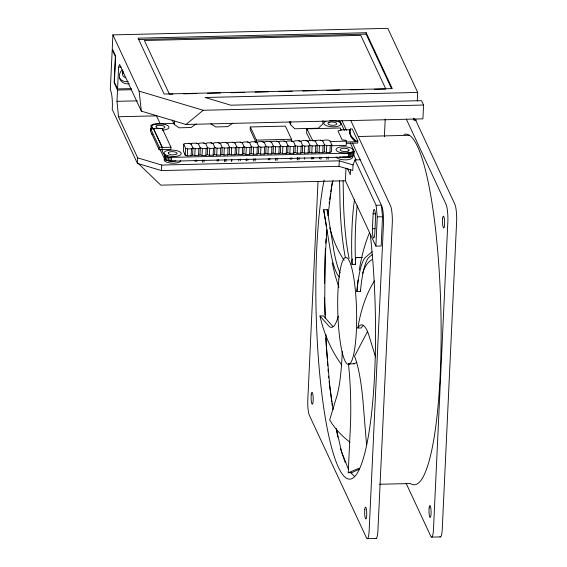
<?xml version="1.0" encoding="UTF-8"?>
<svg xmlns="http://www.w3.org/2000/svg" width="567" height="567" viewBox="0 0 567 567"><rect width="100%" height="100%" fill="white"/><g stroke="black" fill="none" stroke-linecap="round" stroke-linejoin="round"><path stroke-width="0.85" d="M324.6 283.287L325.345 248.289M198.528 155.542L199.981 154.841L200.286 147.909L198.358 143.777L196.295 143.16L192.567 143.253L191.058 143.975L188.91 143.338L185.253 143.423L183.729 144.153L183.403 151.056L185.203 155.188L187.33 155.826L191.15 155.727L192.652 154.989L194.8 155.634L198.528 155.542L198.783 148.639L200.286 147.909L202.362 148.554L206.161 148.462L207.614 147.767L209.747 148.377L213.475 148.292L214.921 147.59L217.062 148.207L220.712 148.122L222.236 147.42L224.298 148.037L228.026 147.944L229.55 147.243L231.612 147.859L235.34 147.767L236.85 147.044L238.998 147.682L242.648 147.597L244.157 146.867L246.305 147.512L249.962 147.42L251.472 146.697L253.619 147.335L257.276 147.25L258.786 146.52L260.926 147.165L264.583 147.073L266.093 146.35L268.241 146.988L271.898 146.903L273.407 146.18L275.555 146.81L279.212 146.725L280.722 146.01L282.862 146.64L286.519 146.555L288.036 145.839L290.176 146.463L293.834 146.378L295.35 145.669L297.491 146.293L301.148 146.208L302.665 145.492L304.798 146.116L308.455 146.031L309.972 145.322L312.112 145.946L315.769 145.854L317.286 145.152L319.427 145.776L323.084 145.698L324.6 144.975L326.748 145.62L330.235 145.535L331.766 144.805L329.966 140.673L327.839 140.028L324.182 140.12L322.673 140.85L320.525 140.205L316.868 140.29L315.358 141.02L313.211 140.382L309.554 140.467L308.051 141.197L305.904 140.552L302.246 140.637L300.737 141.367L298.589 140.729L294.932 140.814L293.423 141.544L291.275 140.9L287.618 140.992L286.115 141.715L283.968 141.077L280.311 141.162L278.801 141.892L276.653 141.247L272.996 141.339L271.487 142.062L269.339 141.424L265.689 141.509L264.179 142.239L262.032 141.594L258.375 141.686L256.865 142.409L254.718 141.771L251.061 141.856L249.551 142.586L247.403 141.948L243.753 142.034L242.244 142.764L240.096 142.119L236.439 142.204L234.929 142.934L232.782 142.296L229.125 142.381L227.622 143.111L225.475 142.466L221.817 142.551L220.308 143.281L218.16 142.643L214.503 142.728L212.994 143.458L210.846 142.813L207.189 142.905L205.686 143.628L203.539 142.99L199.804 143.075L198.358 143.777L196.225 143.16M331.766 144.805L331.44 151.708L329.909 152.438L326.422 152.523L324.274 151.878L322.765 152.601L319.101 152.679L316.967 152.055L315.443 152.764L311.786 152.849L309.653 152.225L308.136 152.934L304.479 153.019L302.339 152.395L300.822 153.111L297.165 153.196L295.024 152.573L293.508 153.281L289.857 153.366L287.71 152.743L286.2 153.459L282.543 153.544L280.403 152.913L278.886 153.629L275.229 153.721L273.088 153.083L271.572 153.806L267.922 153.891L265.774 153.253L264.265 153.976L260.607 154.068L258.46 153.43L256.95 154.153L253.293 154.238L251.146 153.6L249.643 154.33L245.986 154.415L243.838 153.77L242.329 154.5L238.672 154.585L236.524 153.948L235.014 154.678L231.357 154.763L231.612 147.859M160.128 149.716L165.011 159.766L169.873 161.212L348.911 157.038L350.342 156.931L350.477 153.069L352.865 152.459L354.056 151.134L350.236 142.948M350.342 156.931L351.653 156.683L351.802 152.828M351.653 156.683L352.717 156.308L352.865 152.459M352.717 156.308L353.447 155.84L353.61 151.984M327.138 211.257L327.209 209.648L323.686 209.733L326.365 226.304M353.447 155.84L353.971 151.446M417.291 101.068L417.695 92.435L387.807 28.35L112.904 34.885L112.259 48.691L115.625 55.927L114.399 82.13L117.567 88.927L131.388 88.601M137.412 163.395L137.675 157.867L118.51 116.752L116.986 101.323L117.511 90.033L114.137 82.803L115.37 56.594L112.202 49.797L110.303 90.061A13.133 2.311 88.7 0 1 112.209 109.346L137.412 163.395L161.46 170.575L339.045 166.358L352.787 170.461L353.043 164.933L354.963 159.937L360.229 159.809M117.567 88.927L118.588 67.14L119.609 64.475L141.353 111.139L186.019 124.478L422.925 118.85L423.57 105.037L421.522 100.657L230.826 105.193L205.063 97.496L417.695 92.435M150.595 128.624L150.475 131.105L159.164 149.731L170.858 149.454L170.965 147.243L162.282 128.624L150.595 128.624L159.277 147.243L159.164 149.731M174.352 123.33L153.21 124.109L151.12 125.307L150.914 129.963L151.226 128.815M153.515 128.553L162.205 147.179L162.084 149.66C162.772 154.713 166.62 158.065 171.603 157.385L350.477 153.069M161.46 170.575L161.723 165.054L137.675 157.867M164.55 159.199L164.735 155.337M165.011 159.766L165.195 155.897M165.847 160.277L166.032 156.414M166.989 160.709L167.173 156.846M168.364 161.028L168.548 157.165M169.873 161.212L170.057 157.35M171.418 161.255L171.603 157.385M196.225 123.953L191.093 127.525L179.101 127.809L174.289 124.478L174.452 121.026M185.203 155.188L185.529 148.285L183.729 144.153M187.33 155.826L187.656 148.923L185.529 148.285M191.15 155.727L191.469 148.816L192.978 148.086L195.126 148.724L198.783 148.639M192.652 154.989L192.978 148.086L191.058 143.975M194.8 155.634L195.126 148.724M195.19 161.63L195.261 160.135M196.657 161.595L196.721 160.1M231.357 154.763L229.224 154.146L227.707 154.848L223.972 154.94L221.917 154.323L220.393 155.025L216.736 155.11L214.602 154.493L213.157 155.195L209.421 155.287L207.288 154.671L205.842 155.372L202.043 155.457L202.362 148.554M202.469 162.197L202.575 159.965M203.929 162.162L204.035 159.929M205.842 155.372L206.161 148.462M207.288 154.671L207.614 147.767L205.686 143.628M209.421 155.287L209.747 148.377M213.157 155.195L213.475 148.292M214.602 154.493L214.921 147.59L212.994 143.458L210.846 142.813M216.736 155.11L217.062 148.207M217.126 161.106L217.196 159.618M218.593 161.071L218.656 159.582M220.393 155.025L220.712 148.122M221.917 154.323L222.236 147.42L220.308 143.281M223.972 154.94L224.298 148.037M224.404 161.68L224.511 159.44M225.864 161.645L225.971 159.405M227.707 154.848L228.026 147.944M229.224 154.146L229.55 147.243L227.622 143.111L225.468 142.466M231.464 160.957L231.527 159.469M231.719 161.503L231.818 159.27M235.014 154.678L235.34 147.767M236.524 153.948L236.85 147.044L234.929 142.934L232.782 142.289M238.672 154.585L238.998 147.682M238.771 160.787L238.842 159.292M240.528 160.553L240.592 159.058M242.329 154.5L242.648 147.597M243.838 153.77L244.157 146.867L242.244 142.764L240.096 142.119M245.986 154.415L246.305 147.512M246.085 160.61L246.156 159.121M246.376 160.411L246.447 158.923M247.836 160.376L247.907 158.888M250.309 126.965L250.182 129.73L256.312 142.87L256.44 140.113L250.309 126.965L285.407 126.129L291.537 139.276L291.445 141.346M249.643 154.33L249.962 147.42M251.146 153.6L251.472 146.697L249.551 142.586L247.403 141.941M253.293 154.238L253.619 147.335M253.655 160.985L253.754 158.746M255.115 160.95L255.221 158.71M256.95 154.153L257.276 147.25M258.46 153.43L258.786 146.52L256.865 142.409L254.718 141.771M260.607 154.068L260.926 147.165M264.265 153.976L264.583 147.073M265.774 153.253L266.093 146.35L264.179 142.239M267.922 153.891L268.241 146.988M268.311 159.894L268.382 158.399M269.772 159.859L269.842 158.363M271.572 153.806L271.898 146.903M273.088 153.083L273.407 146.18L271.487 142.062L269.339 141.424M275.229 153.721L275.555 146.81M275.59 160.461L275.69 158.228M277.05 160.426L277.157 158.193M278.886 153.629L279.212 146.725M280.403 152.913L280.722 146.01L278.801 141.892L276.653 141.247M282.543 153.544L282.862 146.64M286.2 153.459L286.519 146.555M287.71 152.743L288.036 145.839L286.115 141.715L283.968 141.077M322.97 120.658L322.814 123.967L318.236 128.22L294.833 128.773L290.644 124.733L290.8 121.423M289.857 153.366L290.176 146.463M290.247 159.37L290.318 157.881M291.707 159.334L291.778 157.846M293.508 153.281L293.834 146.378M295.024 152.573L295.35 145.669L293.423 141.544L291.275 140.9M297.165 153.196L297.491 146.293M297.271 159.391L297.335 157.902M297.526 159.944L297.625 157.704M298.986 159.908L299.092 157.669M300.822 153.111L301.148 146.208M302.339 152.395L302.665 145.492L300.737 141.367M304.479 153.019L304.798 146.116M304.578 159.221L304.649 157.732M331.482 145.769L346.217 145.421L346.416 141.14L345.99 140.29L342.163 139.886L337.925 130.857L341.214 130.247L340.285 127.993L306.804 128.851L306.605 133.132L310.525 140.822M308.136 152.934L308.455 146.031M309.653 152.225L309.972 145.322L308.051 141.197L305.904 140.552M311.786 152.849L312.112 145.946M311.893 159.043L311.963 157.555M312.183 158.845L312.254 157.357M313.643 158.817L313.714 157.321M315.443 152.764L315.769 145.854M316.967 152.055L317.286 145.152L315.358 141.02M319.101 152.679L319.427 145.776M318.009 181.582L307.81 399.863A11.886 2.091 88.6 0 0 309.341 415.292L366.551 537.991A12.517 2.197 88.6 0 0 369.117 531.329L383.568 222.016A14.111 2.481 88.6 0 0 381.527 205.495L352.433 143.097M319.49 158.675L319.561 157.187M320.922 159.384L321.028 157.151M322.765 152.601L323.084 145.698M324.274 151.878L324.6 144.975L322.673 140.85L320.525 140.205M326.422 152.523L326.748 145.62M326.769 159.249L326.875 157.009M328.236 159.214L328.336 156.974M329.909 152.438L330.235 145.535M339.045 166.358L339.3 160.83L161.723 165.054M354.963 159.937L376.112 205.289L381.378 205.169L382.519 216.736L381.152 246.014L375.886 246.135L345.409 180.774L346.005 168.115M349.889 133.543L349.818 131.735C349.598 135.938 352.688 139.39 355.878 141.743L355.906 141.048L351.235 136.2L349.924 132.848M350.101 129.531L349.839 131.317L350.293 129L352.206 128.957L357.827 141.006L357.734 143.075L346.423 143.345M348.811 157.038L348.988 153.175M348.911 157.038L349.088 153.168M350.293 129L350.257 129.694L340.611 129.921M350.165 134.655L350.193 133.968M350.597 135.775L350.633 135.088M351.2 136.888L351.235 136.2M350.583 169.505L350.342 174.636L347.528 168.605M351.965 137.994L352.001 137.306M352.887 139.092L352.922 138.398M353.971 140.169L353.999 139.482M354.056 151.134L353.801 155.294M355.204 141.233L355.24 140.545M391.443 88.402L366.133 34.126L366.197 32.744L138.065 38.166L164.118 94.037L392.251 88.615L366.197 32.744M359.464 469.136L351.76 472.665L348.237 472.743L350.498 424.201A80.429 14.132 88.6 0 0 348.719 366.395L348.393 363.497L349.031 363.986L354.382 363.709L356.827 362.278M372.434 228.699L373.129 213.78A6.832 1.198 88.6 0 1 374.603 209.953A6.832 1.198 88.6 0 1 375.482 218.819L374.78 233.739A6.832 1.198 88.6 0 1 373.313 237.566A6.832 1.198 88.6 0 1 372.434 228.699L375.063 228.636M375.886 246.135L377.253 216.863L376.112 205.289M384.383 136.753L385.206 119.077M416.405 120.055L414.066 120.112L414.144 118.383M349.782 132.423L349.874 130.63M326.89 229.699L325.125 258.779L324.714 301.977L325.323 318.619M372.356 254.427L368.536 257.709A80.429 14.132 88.6 0 0 360.676 288.823L360.421 291.537L356.898 291.615L358.011 279.956M325.734 243.144L326.053 238.856M326.308 235.425L326.635 231.138M327.981 213.114L328.18 210.534M356.898 291.615L357.153 288.908A80.429 14.132 88.6 0 1 365.013 257.794L372.009 251.783M327.967 215.701L331.78 185.714L332.978 180.561M354.503 199.719L353.695 205.793A80.429 14.132 88.6 0 0 351.909 260.983L352.064 264.491L355.587 264.406L355.431 260.898A80.429 14.132 88.6 0 1 357.217 205.708M329.129 203.688L329.377 201.972M329.76 199.407L330.639 193.418M330.894 191.703L332.29 182.262M359.294 270.041C361.363 257.191 364.553 244.483 369.613 232.477M363.348 325.465A80.429 14.132 88.6 0 0 361.923 327.024L361.385 327.967L357.862 328.052C360.548 311.531 365.432 295.123 374.461 280.906M362.604 273.308C364.106 268 367.04 262.578 371.881 259.672M352.461 258.942L351.972 260.381L352.064 264.491M355.183 259.785L356.211 257.567L362.363 257.425M151.12 125.307L152.431 128.957M357.862 328.052L358.401 327.109A80.429 14.132 88.6 0 1 368.663 334.629L375.574 356.99M367.699 331.22L354.467 356.31L355.07 357.713A80.429 14.132 88.6 0 1 362.93 400.352L366.544 444.656M186.019 124.478L203.206 110.274L423.57 105.037M232.782 123.223L227.65 126.654L215.658 126.944L210.846 123.748M348.237 472.743L359.159 468.243M353.773 363.816L354.382 363.78M187.656 148.923L191.469 148.816M138.887 39.527L366.133 34.126M118.588 67.14L121.175 67.083M117.511 90.033L131.65 89.692M172.928 94.094L169.398 94.179L144.365 40.498L360.796 35.36L385.829 89.04L374.34 89.31M183.531 93.846L196.777 93.527M207.38 93.279L220.634 92.96M231.23 92.712L244.483 92.393M255.086 92.145L268.333 91.826M278.936 91.578L292.189 91.259M302.785 91.011L316.039 90.692M326.642 90.444L339.888 90.132M350.491 89.877L363.745 89.565M116.986 101.323L137.313 100.841M118.51 116.752L156.52 115.845L160.178 123.691M358.429 136.512L409.587 135.3M256.44 140.113L291.537 139.276M329.944 141.53L346.416 141.14M355.906 141.048L357.827 141.006M346.146 141.97L355.878 141.743M159.277 147.243L162.205 147.179M170.965 147.243L162.19 147.455L153.508 128.829M345.409 180.774L160.808 185.154L138.667 163.835M373.129 213.78L375.758 213.724M377.253 216.863L382.519 216.736M341.688 364.921C331.093 350.392 323.885 333.531 319.986 316.003L323.509 315.918L332.744 326.394M379.607 484.261L410.48 483.531A175.338 30.816 88.6 0 0 440.949 313.636A175.338 30.816 88.6 0 0 403.924 134.521M367.366 538.65L376.141 538.444M431.714 537.119L440.488 536.914M359.818 257.638L356.211 257.567M112.904 34.885L139.113 91.131L203.206 110.274M339.3 160.83L353.043 164.933M199.981 154.841L202.043 155.457M313.211 140.382L315.337 141.02M298.589 140.729L300.716 141.367M262.032 141.594L264.158 142.239M218.16 142.636L220.287 143.281M203.532 142.983L205.658 143.628M188.91 143.331L191.036 143.975M338.988 120.523L340.285 121.6L344.346 130.311M349.952 442.147C341.887 436.08 334.743 428.652 329.682 419.878L337.188 395.029A80.429 14.132 88.6 0 0 342.241 351.526M350.81 472.637L354.403 476.323M319.986 316.003L329.221 326.472A80.429 14.132 88.6 0 0 338.286 316.166M344.126 260.31C337.478 250.38 332.751 239.224 329.76 227.672M306.804 128.851L313.083 141.155M415.476 119.757L454.649 203.759A14.111 2.481 88.6 0 1 456.683 220.28L442.232 529.585A12.517 2.197 88.6 0 1 439.942 536.658M413.315 118.51L414.066 120.112M406.333 119.162L445.875 203.964A14.111 2.481 88.6 0 1 447.909 220.492L433.457 529.798A12.517 2.197 88.6 0 1 430.899 536.46L406.22 483.531M350.76 120.487L390.302 205.282A14.111 2.481 88.6 0 1 392.343 221.81L377.891 531.116A12.517 2.197 88.6 0 1 375.871 538.409M341.986 120.693L346.465 130.297M353.482 154.465L356.083 160.036M289.248 121.749L290.644 124.733M172.184 119.956L174.289 124.478M348.372 469.15L341.603 451.892L336.224 428.404M338.875 287.306L335.154 275.498L332.212 262.89M355.183 263.223L355.587 264.406M340.59 448.88L345.183 462.459M349.123 258.595L348.648 256.319A80.429 14.132 88.6 0 1 343.524 202.88L343.12 180.767M345.445 257.921L345.126 256.404A80.429 14.132 88.6 0 1 339.994 202.958L339.598 180.852M336.479 430.261L337.889 437.15M327.209 209.648L333.857 250.536A80.429 14.132 88.6 0 0 340.15 272.904M323.686 209.733L330.334 250.621A80.429 14.132 88.6 0 0 339.477 276.951M333.091 409.587L329.866 387.176L326.33 345.771L325.912 334.388M329.108 381.265L331.752 401.897M331.971 403.633L332.191 405.362M139.113 91.131L141.353 111.139M360.328 290.233L360.421 291.537M325.763 337.967L327.279 358.791M327.471 361.399L327.79 365.736M328.038 369.209L328.229 371.81M328.548 376.155L328.676 377.891M324.608 297.817L325.054 315.16M180.611 160.752A8.321 3.055 2.7 0 1 171.588 163.161A8.321 3.055 2.7 0 1 164.047 159.54M152.055 134.336A8.321 3.055 2.7 0 1 151.736 133.529M352.497 156.605A8.321 3.055 2.7 0 1 345.735 159.866A8.321 3.055 2.7 0 1 336.118 156.995M123.33 72.654A4.756 4.345 -25 0 1 122.224 72.243M175.933 160.851A8.321 3.055 2.7 0 1 170.263 160.794M351.214 156.62A8.321 3.055 2.7 0 1 339.633 156.896M123.535 73.093A4.756 4.345 -25 0 1 122.429 72.675M129.262 83.71A8.916 8.144 -25 0 1 120.154 79.6A8.916 8.144 -25 0 1 122.181 69.876M125.683 77.693A4.756 4.345 -25 0 1 123.145 71.279M128.234 81.52A8.916 8.144 -25 0 1 119.297 77.722M370.294 234.497A168.321 29.583 88.6 0 1 364.248 455.202A168.321 29.583 88.6 0 1 323.658 407.368A168.321 29.583 88.6 0 1 324.083 180.037M348.563 156.754A8.618 3.161 2.7 0 1 342.737 156.839M153.962 128.815A8.618 3.161 2.7 0 1 155.819 124.088A8.618 3.161 2.7 0 1 168.356 126.101A8.618 3.161 2.7 0 1 162.148 130.126M331.915 120.473A8.618 3.161 2.7 0 1 340.788 124.648A8.618 3.161 2.7 0 1 328.463 126.306A8.618 3.161 2.7 0 1 325.968 121.274M329.703 120.53A8.618 3.161 2.7 0 1 331.171 120.466M168.3 152.764L168.406 153.614A4.458 1.637 2.7 0 0 172.857 154.933L176.606 154.203A4.458 1.637 2.7 0 0 172.439 151.644L171.298 151.672A4.458 1.637 2.7 0 0 168.3 152.764M156.705 125.881L156.173 126.235A4.458 1.637 2.7 0 0 156.981 127.88L157.839 128.206A4.458 1.637 2.7 0 0 164.813 127.27L164.749 126.838A4.458 1.637 2.7 0 0 162.899 125.711L159.568 125.314A4.458 1.637 2.7 0 0 156.705 125.881M329.051 122.444L328.725 122.557A4.458 1.637 2.7 0 0 330.837 125.123A4.458 1.637 2.7 0 0 336.805 123.975L336.755 123.542A4.458 1.637 2.7 0 0 329.512 122.281L329.051 122.444M348.273 151.028L347.486 151.311A4.458 1.637 2.7 0 1 343.099 151.417L342.071 151.176A4.458 1.637 2.7 0 1 340.987 148.852A4.458 1.637 2.7 0 1 347.188 148.703L348.046 149.029A4.458 1.637 2.7 0 1 348.273 151.028M347.911 152.998L345.742 153.125A8.618 3.161 2.7 0 1 336.217 150.283A8.618 3.161 2.7 0 1 342.05 146.818A8.618 3.161 2.7 0 1 352.589 149.057L353.163 149.879A8.618 3.161 2.7 0 1 347.911 152.998M364.772 509.513A5.946 1.042 88.6 0 0 365.708 518.961A5.946 1.042 88.6 0 0 366.601 510.704A5.946 1.042 88.6 0 0 364.772 509.513M311.24 394.703A5.946 1.042 88.6 0 0 312.176 404.151A5.946 1.042 88.6 0 0 313.062 395.894A5.946 1.042 88.6 0 0 311.24 394.703M442.643 218.557A5.946 1.042 88.6 0 0 443.578 228.005A5.946 1.042 88.6 0 0 444.471 219.748A5.946 1.042 88.6 0 0 442.643 218.557M429.12 507.982A5.946 1.042 88.6 0 0 430.055 517.43A5.946 1.042 88.6 0 0 430.948 509.173A5.946 1.042 88.6 0 0 429.12 507.982M338.875 278.992A53.496 9.398 88.6 0 0 347.288 364.028A53.496 9.398 88.6 0 0 355.296 289.702A53.496 9.398 88.6 0 0 338.875 278.992M167.726 155.684A8.618 3.161 2.7 0 0 181.227 153.905A8.618 3.161 2.7 0 0 168.994 150.276A8.618 3.161 2.7 0 0 167.726 155.684"/></g></svg>
